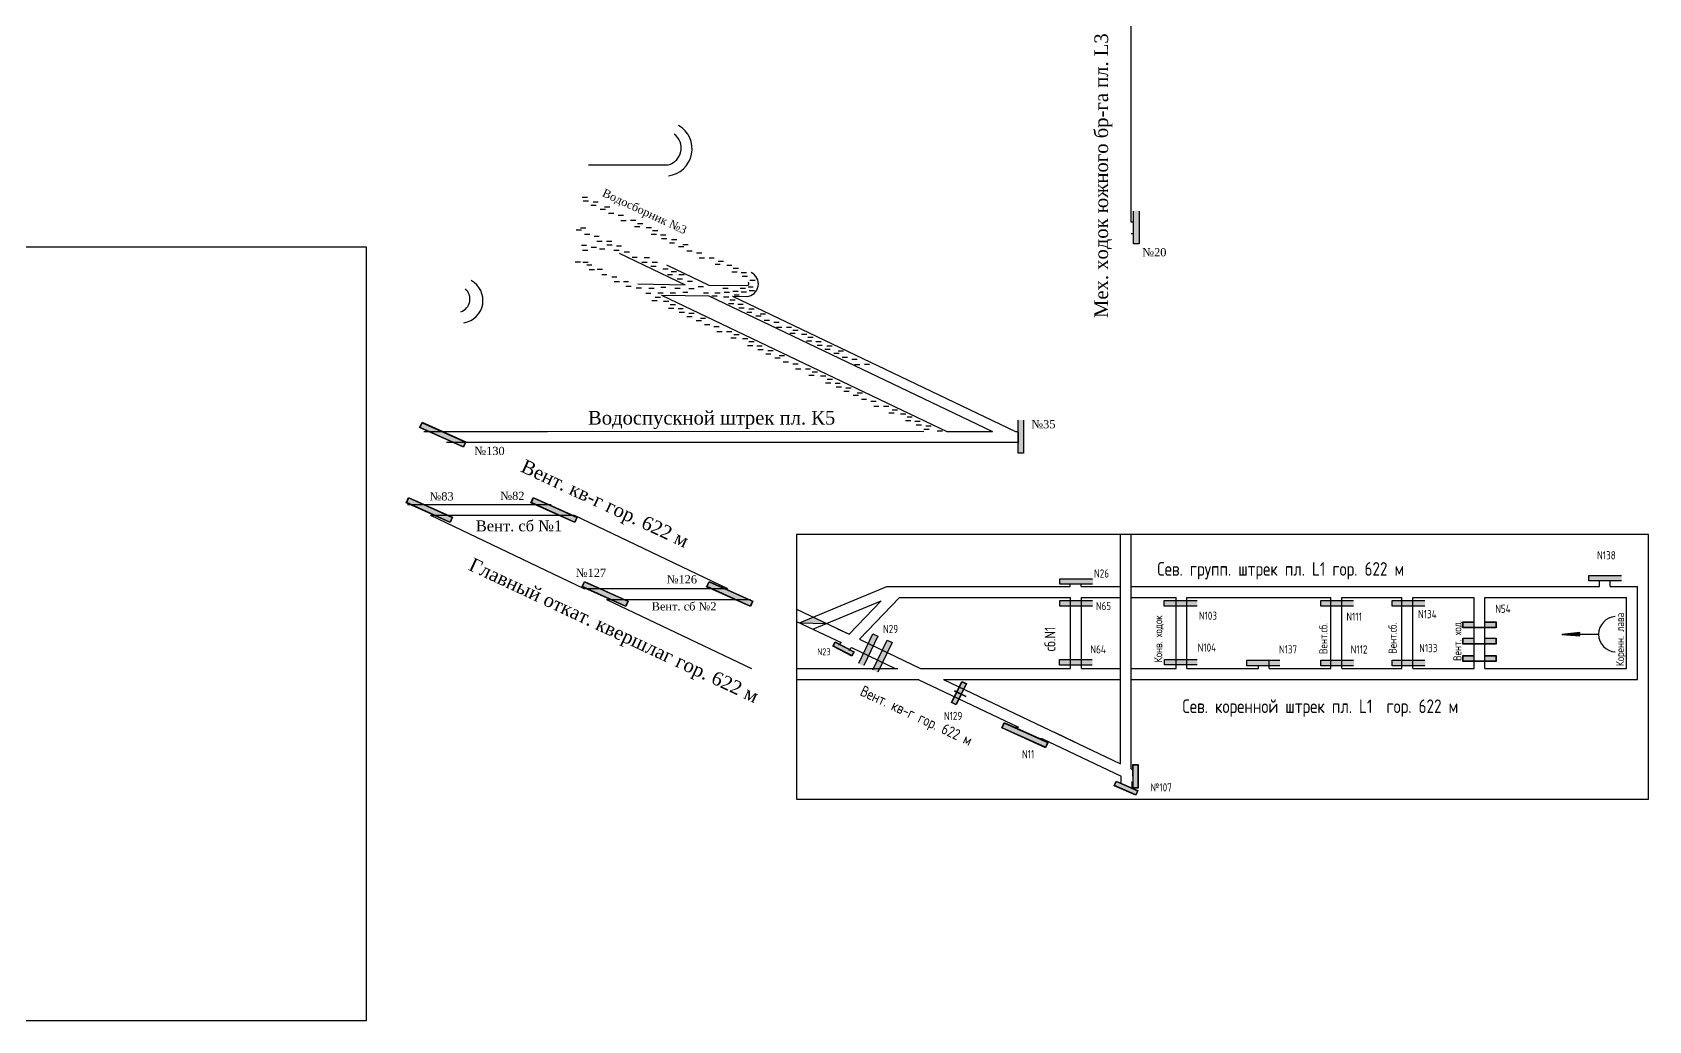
# Model space of a CAD drawing. Header units: millimetres. Extents: x -1207 to 133, y -433 to 395.
# Drawn here: x -459 to 133, y -433 to -71 of the extents above; entities that cross this region are included whole.
import ezdxf

# ---------------------------------------------------------------- set-up
doc = ezdxf.new("R2010")
doc.units = ezdxf.units.MM
for name, color, linetype in [('Двери', 7, 'Continuous'), ('Номера перемычек', 7, 'Continuous'), ('Перемычки 01', 7, 'Continuous')]:
    doc.layers.add(name, color=color, linetype=linetype)
doc.styles.add('ESKD', font='Eskdwin')
doc.styles.get("Standard").update_dxf_attribs({"font": 'TIMES.TTF', "height": 10})

msp = doc.modelspace()

# ---------------------------------------------------------------- hatches: boundary and pattern name
for color, points in [(256, [(-173.37, -284.9), (-178.34, -286.97), (-168.52, -287.22)]), (3, [(-165.25, -294.1), (-165.97, -295.48), (-159.22, -299), (-158.5, -297.62)]), (256, [(107.47, -291.77), (107.47, -290.57), (100.91, -291.21)]), (256, [(-121.64, -311.82), (-121.7, -311.95), (-119.6, -312.93), (-119.54, -312.8)]), (256, [(-120.63, -312.29), (-120.7, -312.42), (-119.22, -313.11), (-119.16, -312.98)]), (256, [(-117.47, -313.93), (-117.4, -313.8), (-119.45, -312.84), (-119.51, -312.97)])]:
    msp.add_hatch(color=color).paths.add_polyline_path(points)
h = msp.add_hatch(color=256)
h.paths.add_polyline_path([(-165.31, -293.91), (-166.16, -295.54), (-159.16, -299.19), (-158.31, -297.56)])
h.paths.add_polyline_path([(-158.5, -297.62), (-159.22, -299), (-165.97, -295.48), (-165.25, -294.1)], flags=16)
h = msp.add_hatch(color=256)
h.paths.add_polyline_path([(-117.19, -309.25), (-118.87, -308.42), (-122.69, -316.2), (-121.01, -317.03)])
h.paths.add_polyline_path([(-117.35, -309.31), (-118.81, -308.59), (-122.53, -316.14), (-121.07, -316.86)], flags=16)
at = {"layer": 'Двери'}
h = msp.add_hatch(color=256, dxfattribs=at)
h.paths.add_polyline_path([(68.74, -286.61), (64.64, -286.61), (64.64, -288.81), (68.74, -288.81), (68.74, -288.71), (64.74, -288.71), (64.74, -286.71), (68.74, -286.71)])
h.paths.add_polyline_path([(72.74, -288.71), (68.74, -288.71), (68.74, -288.81), (72.74, -288.81)])
h.paths.add_polyline_path([(76.84, -286.61), (72.74, -286.61), (72.74, -286.71), (76.74, -286.71), (76.74, -288.71), (72.74, -288.71), (72.74, -288.81), (76.84, -288.81)])
h = msp.add_hatch(color=3, dxfattribs=at)
h.paths.add_polyline_path([(64.74, -286.71), (64.74, -288.71), (68.74, -288.71), (68.74, -286.71)])
h.paths.add_polyline_path([(76.74, -288.71), (76.74, -286.71), (72.74, -286.71), (72.74, -288.71)])
h = msp.add_hatch(color=256, dxfattribs=at)
h.paths.add_polyline_path([(68.74, -292.56), (64.64, -292.56), (64.64, -294.76), (68.74, -294.76), (68.74, -294.66), (64.74, -294.66), (64.74, -292.66), (68.74, -292.66)])
h.paths.add_polyline_path([(72.74, -294.66), (68.74, -294.66), (68.74, -294.76), (72.74, -294.76)])
h.paths.add_polyline_path([(76.84, -292.56), (72.74, -292.56), (72.74, -292.66), (76.74, -292.66), (76.74, -294.66), (72.74, -294.66), (72.74, -294.76), (76.84, -294.76)])
h = msp.add_hatch(color=3, dxfattribs=at)
h.paths.add_polyline_path([(64.74, -292.66), (64.74, -294.66), (68.74, -294.66), (68.74, -292.66)])
h.paths.add_polyline_path([(76.74, -294.66), (76.74, -292.66), (72.74, -292.66), (72.74, -294.66)])
h = msp.add_hatch(color=256, dxfattribs=at)
h.paths.add_polyline_path([(68.74, -298.95), (64.64, -298.95), (64.64, -301.15), (68.74, -301.15), (68.74, -301.05), (64.74, -301.05), (64.74, -299.05), (68.74, -299.05)])
h.paths.add_polyline_path([(72.74, -301.05), (68.74, -301.05), (68.74, -301.15), (72.74, -301.15)])
h.paths.add_polyline_path([(76.84, -298.95), (72.74, -298.95), (72.74, -299.05), (76.74, -299.05), (76.74, -301.05), (72.74, -301.05), (72.74, -301.15), (76.84, -301.15)])
h = msp.add_hatch(color=3, dxfattribs=at)
h.paths.add_polyline_path([(64.74, -299.05), (64.74, -301.05), (68.74, -301.05), (68.74, -299.05)])
h.paths.add_polyline_path([(76.74, -301.05), (76.74, -299.05), (72.74, -299.05), (72.74, -301.05)])
at = {"layer": 'Перемычки 01'}
h = msp.add_hatch(color=256, dxfattribs=at)
h.paths.add_polyline_path([(-53.85, -148.28), (-53.85, -144.18), (-53.95, -144.18), (-53.95, -148.18), (-55.95, -148.18), (-55.95, -144.18), (-56.05, -144.18), (-56.05, -148.28)])
h.paths.add_polyline_path([(-53.95, -144.18), (-53.85, -144.18), (-53.85, -136.08), (-56.05, -136.08), (-56.05, -144.18), (-55.95, -144.18), (-55.95, -136.18), (-53.95, -136.18)])
h = msp.add_hatch(color=3, dxfattribs=at)
h.paths.add_polyline_path([(-55.95, -148.18), (-53.95, -148.18), (-53.95, -144.18), (-55.95, -144.18)])
h.paths.add_polyline_path([(-53.95, -140.18), (-55.95, -140.18), (-55.95, -144.18), (-53.95, -144.18)])
h.paths.add_polyline_path([(-53.95, -140.18), (-53.95, -136.18), (-55.95, -136.18), (-55.95, -140.18)])
h = msp.add_hatch(color=256, dxfattribs=at)
h.paths.add_polyline_path([(-96.19, -224.9), (-96.19, -220.8), (-96.29, -220.8), (-96.29, -224.8), (-98.29, -224.8), (-98.29, -220.8), (-98.39, -220.8), (-98.39, -224.9)])
h.paths.add_polyline_path([(-96.29, -220.8), (-96.19, -220.8), (-96.19, -212.7), (-98.39, -212.7), (-98.39, -220.8), (-98.29, -220.8), (-98.29, -212.8), (-96.29, -212.8)])
h = msp.add_hatch(color=3, dxfattribs=at)
h.paths.add_polyline_path([(-98.29, -224.8), (-96.29, -224.8), (-96.29, -220.8), (-98.29, -220.8)])
h.paths.add_polyline_path([(-96.29, -216.8), (-98.29, -216.8), (-98.29, -220.8), (-96.29, -220.8)])
h.paths.add_polyline_path([(-96.29, -216.8), (-96.29, -212.8), (-98.29, -212.8), (-98.29, -216.8)])
h = msp.add_hatch(color=256, dxfattribs=at)
h.paths.add_polyline_path([(-316.65, -213.54), (-317.54, -215.5), (-301.48, -222.71), (-300.6, -220.75)])
h.paths.add_polyline_path([(-300.77, -220.81), (-301.54, -222.54), (-317.37, -215.43), (-316.59, -213.7)], flags=16)
for points in [[(-316.59, -213.7), (-317.37, -215.43), (-301.54, -222.54), (-300.77, -220.81)], [(-321.5, -241.24), (-322.28, -242.97), (-306.45, -250.08), (-305.68, -248.35)], [(-275.84, -241.24), (-276.61, -242.97), (-260.79, -250.08), (-260.01, -248.35)], [(-257.12, -272), (-257.89, -273.73), (-242.07, -280.84), (-241.29, -279.11)], [(-211.45, -272), (-212.23, -273.73), (-196.41, -280.84), (-195.63, -279.11)], [(-122.53, -316.14), (-121.07, -316.86), (-117.35, -309.31), (-118.81, -308.59)], [(-103.3, -323.7), (-104.08, -325.43), (-88.25, -332.54), (-87.47, -330.81)], [(-56.07, -347.4), (-54.44, -347.39), (-54.47, -338.97), (-56.1, -338.98)], [(-55.21, -349.96), (-54.56, -348.47), (-62.29, -345.12), (-62.93, -346.61)]]:
    msp.add_hatch(color=3, dxfattribs=at).paths.add_polyline_path(points)
h = msp.add_hatch(color=256, dxfattribs=at)
h.paths.add_polyline_path([(-321.56, -241.08), (-322.44, -243.04), (-306.39, -250.25), (-305.51, -248.29)])
h.paths.add_polyline_path([(-305.68, -248.35), (-306.45, -250.08), (-322.28, -242.97), (-321.5, -241.24)], flags=16)
h = msp.add_hatch(color=256, dxfattribs=at)
h.paths.add_polyline_path([(-275.9, -241.08), (-276.78, -243.04), (-260.73, -250.25), (-259.85, -248.29)])
h.paths.add_polyline_path([(-260.01, -248.35), (-260.79, -250.08), (-276.61, -242.97), (-275.84, -241.24)], flags=16)
h = msp.add_hatch(color=256, dxfattribs=at)
h.paths.add_polyline_path([(-257.18, -271.83), (-258.06, -273.79), (-242, -281.01), (-241.12, -279.04)])
h.paths.add_polyline_path([(-241.29, -279.11), (-242.07, -280.84), (-257.89, -273.73), (-257.12, -272)], flags=16)
h = msp.add_hatch(color=256, dxfattribs=at)
h.paths.add_polyline_path([(-211.52, -271.83), (-212.4, -273.79), (-196.34, -281.01), (-195.46, -279.04)])
h.paths.add_polyline_path([(-195.63, -279.11), (-196.41, -280.84), (-212.23, -273.73), (-211.45, -272)], flags=16)
h = msp.add_hatch(color=256, dxfattribs=at)
h.paths.add_polyline_path([(-83.09, -272.93), (-78.99, -272.93), (-78.99, -272.83), (-82.99, -272.83), (-82.99, -270.83), (-78.99, -270.83), (-78.99, -270.73), (-83.09, -270.73)])
h.paths.add_polyline_path([(-78.99, -272.83), (-78.99, -272.93), (-70.89, -272.93), (-70.89, -270.73), (-78.99, -270.73), (-78.99, -270.83), (-70.99, -270.83), (-70.99, -272.83)])
h = msp.add_hatch(color=3, dxfattribs=at)
h.paths.add_polyline_path([(-82.99, -270.83), (-82.99, -272.83), (-78.99, -272.83), (-78.99, -270.83)])
h.paths.add_polyline_path([(-74.99, -272.83), (-74.99, -270.83), (-78.99, -270.83), (-78.99, -272.83)])
h.paths.add_polyline_path([(-74.99, -272.83), (-70.99, -272.83), (-70.99, -270.83), (-74.99, -270.83)])
h = msp.add_hatch(color=256, dxfattribs=at)
h.paths.add_polyline_path([(110.67, -271.71), (114.77, -271.71), (114.77, -271.61), (110.77, -271.61), (110.77, -269.61), (114.77, -269.61), (114.77, -269.51), (110.67, -269.51)])
h.paths.add_polyline_path([(114.77, -271.61), (114.77, -271.71), (122.87, -271.71), (122.87, -269.51), (114.77, -269.51), (114.77, -269.61), (122.77, -269.61), (122.77, -271.61)])
h = msp.add_hatch(color=2, dxfattribs=at)
h.paths.add_polyline_path([(110.77, -269.61), (110.77, -271.61), (114.77, -271.61), (114.77, -269.61)])
h.paths.add_polyline_path([(118.77, -271.61), (118.77, -269.61), (114.77, -269.61), (114.77, -271.61)])
h.paths.add_polyline_path([(118.77, -271.61), (122.77, -271.61), (122.77, -269.61), (118.77, -269.61)])
h = msp.add_hatch(color=256, dxfattribs=at)
h.paths.add_polyline_path([(-83.09, -280.94), (-78.99, -280.94), (-78.99, -280.84), (-82.99, -280.84), (-82.99, -278.84), (-78.99, -278.84), (-78.99, -278.74), (-83.09, -278.74)])
h.paths.add_polyline_path([(-78.99, -280.84), (-78.99, -280.94), (-70.89, -280.94), (-70.89, -278.74), (-78.99, -278.74), (-78.99, -278.84), (-70.99, -278.84), (-70.99, -280.84)])
h = msp.add_hatch(color=3, dxfattribs=at)
h.paths.add_polyline_path([(-82.99, -278.84), (-82.99, -280.84), (-78.99, -280.84), (-78.99, -278.84)])
h.paths.add_polyline_path([(-74.99, -280.84), (-74.99, -278.84), (-78.99, -278.84), (-78.99, -280.84)])
h.paths.add_polyline_path([(-74.99, -280.84), (-70.99, -280.84), (-70.99, -278.84), (-74.99, -278.84)])
h = msp.add_hatch(color=256, dxfattribs=at)
h.paths.add_polyline_path([(-44.84, -280.94), (-40.74, -280.94), (-40.74, -280.84), (-44.74, -280.84), (-44.74, -278.84), (-40.74, -278.84), (-40.74, -278.74), (-44.84, -278.74)])
h.paths.add_polyline_path([(-40.74, -280.84), (-40.74, -280.94), (-32.64, -280.94), (-32.64, -278.74), (-40.74, -278.74), (-40.74, -278.84), (-32.74, -278.84), (-32.74, -280.84)])
h = msp.add_hatch(color=3, dxfattribs=at)
h.paths.add_polyline_path([(-44.74, -278.84), (-44.74, -280.84), (-40.74, -280.84), (-40.74, -278.84)])
h.paths.add_polyline_path([(-36.74, -280.84), (-36.74, -278.84), (-40.74, -278.84), (-40.74, -280.84)])
h.paths.add_polyline_path([(-36.74, -280.84), (-32.74, -280.84), (-32.74, -278.84), (-36.74, -278.84)])
h = msp.add_hatch(color=256, dxfattribs=at)
h.paths.add_polyline_path([(12.5, -280.94), (16.6, -280.94), (16.6, -280.84), (12.6, -280.84), (12.6, -278.84), (16.6, -278.84), (16.6, -278.74), (12.5, -278.74)])
h.paths.add_polyline_path([(16.6, -280.84), (16.6, -280.94), (24.7, -280.94), (24.7, -278.74), (16.6, -278.74), (16.6, -278.84), (24.6, -278.84), (24.6, -280.84)])
h = msp.add_hatch(color=3, dxfattribs=at)
h.paths.add_polyline_path([(12.6, -278.84), (12.6, -280.84), (16.6, -280.84), (16.6, -278.84)])
h.paths.add_polyline_path([(20.6, -280.84), (20.6, -278.84), (16.6, -278.84), (16.6, -280.84)])
h.paths.add_polyline_path([(20.6, -280.84), (24.6, -280.84), (24.6, -278.84), (20.6, -278.84)])
h = msp.add_hatch(color=256, dxfattribs=at)
h.paths.add_polyline_path([(38.61, -280.94), (42.71, -280.94), (42.71, -280.84), (38.71, -280.84), (38.71, -278.84), (42.71, -278.84), (42.71, -278.74), (38.61, -278.74)])
h.paths.add_polyline_path([(42.71, -280.84), (42.71, -280.94), (50.81, -280.94), (50.81, -278.74), (42.71, -278.74), (42.71, -278.84), (50.71, -278.84), (50.71, -280.84)])
h = msp.add_hatch(color=3, dxfattribs=at)
h.paths.add_polyline_path([(38.71, -278.84), (38.71, -280.84), (42.71, -280.84), (42.71, -278.84)])
h.paths.add_polyline_path([(46.71, -280.84), (46.71, -278.84), (42.71, -278.84), (42.71, -280.84)])
h.paths.add_polyline_path([(46.71, -280.84), (50.71, -280.84), (50.71, -278.84), (46.71, -278.84)])
h = msp.add_hatch(color=256, dxfattribs=at)
h.paths.add_polyline_path([(-151.54, -290.84), (-153.31, -294.54), (-153.22, -294.58), (-151.5, -290.97), (-149.69, -291.83), (-151.41, -295.44), (-151.32, -295.49), (-149.56, -291.78)])
h.paths.add_polyline_path([(-153.22, -294.58), (-153.31, -294.54), (-156.79, -301.85), (-154.81, -302.8), (-151.32, -295.49), (-151.41, -295.44), (-154.85, -302.66), (-156.66, -301.8)])
h = msp.add_hatch(color=3, dxfattribs=at)
h.paths.add_polyline_path([(-149.69, -291.83), (-151.5, -290.97), (-153.22, -294.58), (-151.41, -295.44)])
h.paths.add_polyline_path([(-154.94, -298.19), (-153.13, -299.05), (-151.41, -295.44), (-153.22, -294.58)])
h.paths.add_polyline_path([(-154.94, -298.19), (-156.66, -301.8), (-154.85, -302.66), (-153.13, -299.05)])
h = msp.add_hatch(color=256, dxfattribs=at)
h.paths.add_polyline_path([(-146.34, -293.21), (-148.1, -296.91), (-148.01, -296.96), (-146.29, -293.34), (-144.48, -294.2), (-146.21, -297.82), (-146.11, -297.86), (-144.35, -294.16)])
h.paths.add_polyline_path([(-148.01, -296.96), (-148.1, -296.91), (-151.59, -304.22), (-149.6, -305.17), (-146.11, -297.86), (-146.21, -297.82), (-149.65, -305.04), (-151.45, -304.18)])
h = msp.add_hatch(color=3, dxfattribs=at)
h.paths.add_polyline_path([(-144.48, -294.2), (-146.29, -293.34), (-148.01, -296.96), (-146.21, -297.82)])
h.paths.add_polyline_path([(-149.73, -300.57), (-147.93, -301.43), (-146.21, -297.82), (-148.01, -296.96)])
h.paths.add_polyline_path([(-149.73, -300.57), (-151.45, -304.18), (-149.65, -305.04), (-147.93, -301.43)])
h = msp.add_hatch(color=256, dxfattribs=at)
h.paths.add_polyline_path([(-83.27, -302.55), (-79.17, -302.55), (-79.17, -302.45), (-83.17, -302.45), (-83.17, -300.45), (-79.17, -300.45), (-79.17, -300.35), (-83.27, -300.35)])
h.paths.add_polyline_path([(-79.17, -302.45), (-79.17, -302.55), (-71.07, -302.55), (-71.07, -300.35), (-79.17, -300.35), (-79.17, -300.45), (-71.17, -300.45), (-71.17, -302.45)])
h = msp.add_hatch(color=3, dxfattribs=at)
h.paths.add_polyline_path([(-83.17, -300.45), (-83.17, -302.45), (-79.17, -302.45), (-79.17, -300.45)])
h.paths.add_polyline_path([(-75.17, -302.45), (-75.17, -300.45), (-79.17, -300.45), (-79.17, -302.45)])
h.paths.add_polyline_path([(-75.17, -302.45), (-71.17, -302.45), (-71.17, -300.45), (-75.17, -300.45)])
h = msp.add_hatch(color=256, dxfattribs=at)
h.paths.add_polyline_path([(-44.81, -302.51), (-40.71, -302.51), (-40.71, -302.41), (-44.71, -302.41), (-44.71, -300.41), (-40.71, -300.41), (-40.71, -300.31), (-44.81, -300.31)])
h.paths.add_polyline_path([(-40.71, -302.41), (-40.71, -302.51), (-32.61, -302.51), (-32.61, -300.31), (-40.71, -300.31), (-40.71, -300.41), (-32.71, -300.41), (-32.71, -302.41)])
h = msp.add_hatch(color=3, dxfattribs=at)
h.paths.add_polyline_path([(-44.71, -300.41), (-44.71, -302.41), (-40.71, -302.41), (-40.71, -300.41)])
h.paths.add_polyline_path([(-36.71, -302.41), (-36.71, -300.41), (-40.71, -300.41), (-40.71, -302.41)])
h.paths.add_polyline_path([(-36.71, -302.41), (-32.71, -302.41), (-32.71, -300.41), (-36.71, -300.41)])
h = msp.add_hatch(color=256, dxfattribs=at)
h.paths.add_polyline_path([(-14.53, -302.79), (-10.43, -302.79), (-10.43, -302.69), (-14.43, -302.69), (-14.43, -300.69), (-10.43, -300.69), (-10.43, -300.59), (-14.53, -300.59)])
h.paths.add_polyline_path([(-10.43, -302.69), (-10.43, -302.79), (-2.33, -302.79), (-2.33, -300.59), (-10.43, -300.59), (-10.43, -300.69), (-2.43, -300.69), (-2.43, -302.69)])
h = msp.add_hatch(color=3, dxfattribs=at)
h.paths.add_polyline_path([(-14.43, -300.69), (-14.43, -302.69), (-10.43, -302.69), (-10.43, -300.69)])
h.paths.add_polyline_path([(-6.43, -302.69), (-6.43, -300.69), (-10.43, -300.69), (-10.43, -302.69)])
h.paths.add_polyline_path([(-6.43, -302.69), (-2.43, -302.69), (-2.43, -300.69), (-6.43, -300.69)])
h = msp.add_hatch(color=256, dxfattribs=at)
h.paths.add_polyline_path([(12.53, -302.79), (16.63, -302.79), (16.63, -302.69), (12.63, -302.69), (12.63, -300.69), (16.63, -300.69), (16.63, -300.59), (12.53, -300.59)])
h.paths.add_polyline_path([(16.63, -302.69), (16.63, -302.79), (24.73, -302.79), (24.73, -300.59), (16.63, -300.59), (16.63, -300.69), (24.63, -300.69), (24.63, -302.69)])
h = msp.add_hatch(color=3, dxfattribs=at)
h.paths.add_polyline_path([(12.63, -300.69), (12.63, -302.69), (16.63, -302.69), (16.63, -300.69)])
h.paths.add_polyline_path([(20.63, -302.69), (20.63, -300.69), (16.63, -300.69), (16.63, -302.69)])
h.paths.add_polyline_path([(20.63, -302.69), (24.63, -302.69), (24.63, -300.69), (20.63, -300.69)])
h = msp.add_hatch(color=256, dxfattribs=at)
h.paths.add_polyline_path([(38.65, -302.79), (42.75, -302.79), (42.75, -302.69), (38.75, -302.69), (38.75, -300.69), (42.75, -300.69), (42.75, -300.59), (38.65, -300.59)])
h.paths.add_polyline_path([(42.75, -302.69), (42.75, -302.79), (50.85, -302.79), (50.85, -300.59), (42.75, -300.59), (42.75, -300.69), (50.75, -300.69), (50.75, -302.69)])
h = msp.add_hatch(color=3, dxfattribs=at)
h.paths.add_polyline_path([(38.75, -300.69), (38.75, -302.69), (42.75, -302.69), (42.75, -300.69)])
h.paths.add_polyline_path([(46.75, -302.69), (46.75, -300.69), (42.75, -300.69), (42.75, -302.69)])
h.paths.add_polyline_path([(46.75, -302.69), (50.75, -302.69), (50.75, -300.69), (46.75, -300.69)])
h = msp.add_hatch(color=256, dxfattribs=at)
h.paths.add_polyline_path([(-103.36, -323.53), (-104.24, -325.5), (-88.19, -332.71), (-87.31, -330.75)])
h.paths.add_polyline_path([(-87.47, -330.81), (-88.25, -332.54), (-104.08, -325.43), (-103.3, -323.7)], flags=16)
h = msp.add_hatch(color=256, dxfattribs=at)
h.paths.add_polyline_path([(-54.35, -338.85), (-56.22, -338.86), (-56.19, -347.52), (-54.32, -347.52)])
h.paths.add_polyline_path([(-54.47, -338.97), (-56.1, -338.98), (-56.07, -347.4), (-54.44, -347.39)], flags=16)
h = msp.add_hatch(color=256, dxfattribs=at)
h.paths.add_polyline_path([(-62.35, -344.96), (-63.1, -346.68), (-55.14, -350.12), (-54.4, -348.4)])
h.paths.add_polyline_path([(-62.29, -345.12), (-62.93, -346.61), (-55.21, -349.96), (-54.56, -348.47)], flags=16)

# ---------------------------------------------------------------- linework, layer by layer
for p, q in [((-56.81, -71.98), (-56.81, -57.29)), ((-56.81, -140.24), (-56.81, -71.98)), ((-255.65, -119.26), (-226.51, -119.26)), ((-258, -131.14), (-256.07, -131.14)), ((-257.6, -132.49), (-255.67, -132.49)), ((-254.76, -134.04), (-252.83, -134.04)), ((-254.02, -132.83), (-252.09, -132.83)), ((-251.38, -135.46), (-249.45, -135.46)), ((-249.83, -134.65), (-247.9, -134.65)), ((-248.34, -136.94), (-246.41, -136.94)), ((-244.83, -137.69), (-242.9, -137.69)), ((-243.81, -139.58), (-241.89, -139.58)), ((-240.23, -139.51), (-238.31, -139.51)), ((-238.83, -141.89), (-236.9, -141.89)), ((-237.68, -140.75), (-235.75, -140.75)), ((-55.95, -140.24), (-56.81, -140.24)), ((-260.19, -143.11), (-258.26, -143.11)), ((-258.64, -142.3), (-256.71, -142.3)), ((-257.15, -144.59), (-255.22, -144.59)), ((-253.64, -145.34), (-251.71, -145.34)), ((-252.62, -147.23), (-250.7, -147.23)), ((-249.04, -147.16), (-247.12, -147.16)), ((-234.57, -142.23), (-232.64, -142.23)), ((-232.72, -144.7), (-230.8, -144.7)), ((-232.18, -143.35), (-230.26, -143.35)), ((-229.28, -144.9), (-227.35, -144.9)), ((-228.87, -146.25), (-226.95, -146.25)), ((-226.04, -147.8), (-224.11, -147.8)), ((-225.29, -146.59), (-223.37, -146.59)), ((-55.95, -144.51), (-56.81, -144.51)), ((-258.3, -148.65), (-256.37, -148.65)), ((-257.83, -150.47), (-255.9, -150.47)), ((-254.72, -149.39), (-252.79, -149.39)), ((-251.61, -149.99), (-249.68, -149.99)), ((-248.98, -148.58), (-247.05, -148.58)), ((-246.41, -150.47), (-244.48, -150.47)), ((-245.46, -148.91), (-243.54, -148.91)), ((-244.49, -151.6), (-220.28, -163.14)), ((-242.61, -151.08), (-240.68, -151.08)), ((-239.72, -153.12), (-237.79, -153.12)), ((-235.29, -153.21), (-233.36, -153.21)), ((-222.66, -149.22), (-220.73, -149.22)), ((-221.1, -148.41), (-219.18, -148.41)), ((-219.62, -150.7), (-217.69, -150.7)), ((-216.11, -151.45), (-214.18, -151.45)), ((-215.09, -153.34), (-213.17, -153.34)), ((-211.51, -153.27), (-209.59, -153.27)), ((-260.53, -154.83), (-258.6, -154.83)), ((-257.74, -154.95), (-255.81, -154.95)), ((-256.34, -155.89), (-254.41, -155.89)), ((-255.42, -157.57), (-253.49, -157.57)), ((-252.52, -157.42), (-250.59, -157.42)), ((-250.84, -159.4), (-248.91, -159.4)), ((-236.14, -154.91), (-234.21, -154.91)), ((-232.82, -156.35), (-230.89, -156.35)), ((-232.31, -154.91), (-230.38, -154.91)), ((-228.39, -157.29), (-226.47, -157.29)), ((-227.14, -155.87), (-211.6, -163.28)), ((-226.78, -159.42), (-224.85, -159.42)), ((-225.41, -158.31), (-223.49, -158.31)), ((-222.61, -159.42), (-220.68, -159.42)), ((-209.3, -155.64), (-207.38, -155.64)), ((-208.15, -154.49), (-206.23, -154.49)), ((-205.05, -155.98), (-203.12, -155.98)), ((-203.2, -158.44), (-201.27, -158.44)), ((-202.66, -157.09), (-200.73, -157.09)), ((-199.75, -158.64), (-197.83, -158.64)), ((-247.17, -160.32), (-245.24, -160.32)), ((-246.25, -162), (-244.32, -162)), ((-242.89, -162), (-240.96, -162)), ((-241.97, -163.68), (-240.04, -163.68)), ((-238.17, -164.34), (-236.25, -164.34)), ((-237.63, -162.87), (-220.28, -163.14)), ((-233.57, -164.4), (-231.65, -164.4)), ((-229.21, -164.1), (-227.29, -164.1)), ((-224.07, -164.4), (-222.15, -164.4)), ((-223.2, -160.95), (-221.28, -160.95)), ((-219.46, -161.88), (-217.53, -161.88)), ((-218.86, -164.52), (-216.93, -164.52)), ((-215.46, -163.84), (-213.53, -163.84)), ((-211.6, -163.28), (-197.71, -163.5)), ((-206.4, -164.48), (-204.47, -164.48)), ((-202.77, -165.53), (-200.84, -165.53)), ((-200.12, -164.42), (-198.2, -164.42)), ((-199.72, -165.77), (-197.79, -165.77)), ((-199.35, -159.99), (-197.42, -159.99)), ((-197.23, -163.93), (-195.31, -163.93)), ((-196.83, -165.28), (-194.9, -165.28)), ((-196.51, -161.55), (-194.59, -161.55)), ((-234.71, -166.31), (-232.78, -166.31)), ((-232.42, -168.89), (-230.49, -168.89)), ((-231.27, -167.75), (-229.34, -167.75)), ((-230.23, -166.13), (-228.3, -166.13)), ((-228.98, -166.99), (-211.63, -167.27)), ((-228.98, -166.99), (-124.43, -216.86)), ((-228.16, -169.23), (-226.24, -169.23)), ((-226.31, -171.7), (-224.39, -171.7)), ((-225.77, -170.35), (-223.85, -170.35)), ((-225.75, -166.07), (-223.82, -166.07)), ((-221.16, -165.94), (-219.23, -165.94)), ((-213.58, -166.14), (-211.66, -166.14)), ((-211.63, -167.27), (-107.65, -216.86)), ((-210.5, -167.28), (-208.58, -167.28)), ((-209.35, -166.13), (-207.43, -166.13)), ((-206.25, -167.62), (-204.32, -167.62)), ((-205.99, -165.83), (-204.07, -165.83)), ((-204.4, -170.08), (-202.47, -170.08)), ((-203.86, -168.73), (-201.93, -168.73)), ((-202.95, -167.41), (-197.76, -167.49)), ((-202.95, -167.41), (-99.27, -216.86)), ((-202.36, -166.88), (-200.44, -166.88)), ((-200.95, -170.28), (-199.03, -170.28)), ((-200.55, -171.63), (-198.62, -171.63)), ((-222.87, -171.9), (-220.94, -171.9)), ((-222.46, -173.25), (-220.54, -173.25)), ((-219.63, -174.8), (-217.7, -174.8)), ((-218.88, -173.59), (-216.96, -173.59)), ((-216.25, -176.22), (-214.32, -176.22)), ((-214.7, -175.41), (-212.77, -175.41)), ((-197.71, -173.19), (-195.78, -173.19)), ((-196.97, -171.97), (-195.04, -171.97)), ((-194.33, -174.6), (-192.41, -174.6)), ((-192.78, -173.79), (-190.85, -173.79)), ((-191.29, -176.09), (-189.37, -176.09)), ((-187.78, -176.83), (-185.85, -176.83)), ((-213.21, -177.7), (-211.28, -177.7)), ((-209.7, -178.45), (-207.77, -178.45)), ((-208.68, -180.34), (-206.76, -180.34)), ((-205.1, -180.27), (-203.18, -180.27)), ((-203.54, -182.56), (-201.62, -182.56)), ((-202.39, -181.41), (-200.47, -181.41)), ((-199.29, -182.9), (-197.36, -182.9)), ((-186.77, -178.72), (-184.84, -178.72)), ((-183.19, -178.65), (-181.26, -178.65)), ((-181.91, -180.9), (-179.98, -180.9)), ((-180.76, -179.75), (-178.83, -179.75)), ((-177.65, -181.24), (-175.72, -181.24)), ((-175.26, -182.35), (-173.34, -182.35)), ((-197.44, -185.36), (-195.51, -185.36)), ((-196.9, -184.01), (-194.97, -184.01)), ((-193.99, -185.57), (-192.07, -185.57)), ((-193.59, -186.92), (-191.66, -186.92)), ((-190.75, -188.47), (-188.83, -188.47)), ((-190.01, -187.25), (-188.08, -187.25)), ((-185.82, -189.08), (-183.89, -189.08)), ((-175.8, -183.7), (-173.88, -183.7)), ((-172.36, -183.9), (-170.43, -183.9)), ((-171.95, -185.25), (-170.03, -185.25)), ((-169.12, -186.8), (-167.19, -186.8)), ((-168.37, -185.59), (-166.45, -185.59)), ((-165.74, -188.22), (-163.81, -188.22)), ((-164.18, -187.41), (-162.26, -187.41)), ((-187.37, -189.89), (-185.45, -189.89)), ((-184.33, -191.37), (-182.41, -191.37)), ((-180.82, -192.11), (-178.9, -192.11)), ((-179.81, -194), (-177.88, -194)), ((-176.23, -193.94), (-174.3, -193.94)), ((-173.76, -195.1), (-171.83, -195.1)), ((-162.7, -189.71), (-160.77, -189.71)), ((-159.19, -190.45), (-157.26, -190.45)), ((-158.17, -192.34), (-156.25, -192.34)), ((-154.59, -192.27), (-152.67, -192.27)), ((-174.91, -196.24), (-172.98, -196.24)), ((-170.65, -196.58), (-168.73, -196.58)), ((-168.81, -199.05), (-166.88, -199.05)), ((-168.27, -197.7), (-166.34, -197.7)), ((-165.36, -199.25), (-163.43, -199.25)), ((-164.96, -200.6), (-163.03, -200.6)), ((-161.38, -200.94), (-159.45, -200.94)), ((-162.12, -202.15), (-160.19, -202.15)), ((-158.74, -203.57), (-156.81, -203.57)), ((-157.19, -202.76), (-155.26, -202.76)), ((-155.7, -205.05), (-153.77, -205.05)), ((-152.19, -205.8), (-150.26, -205.8)), ((-151.17, -207.69), (-149.25, -207.69)), ((-147.59, -207.62), (-145.67, -207.62)), ((-145.6, -210.11), (-143.68, -210.11)), ((-144.46, -208.97), (-142.53, -208.97)), ((-141.35, -210.45), (-139.42, -210.45)), ((-139.5, -212.92), (-137.58, -212.92)), ((-138.96, -211.57), (-137.04, -211.57)), ((-136.06, -213.12), (-134.13, -213.12)), ((-316.06, -216.86), (-270.67, -216.86)), ((-273.22, -216.82), (-132.82, -216.86)), ((-135.65, -214.47), (-133.73, -214.47)), ((-132.81, -216.02), (-130.89, -216.02)), ((-132.07, -214.81), (-130.14, -214.81)), ((-127.88, -216.63), (-125.96, -216.63)), ((-124.43, -216.86), (-107.65, -216.86)), ((-99.27, -216.86), (-98.29, -216.86)), ((-98.29, -217.21), (-98.29, -221.21)), ((-307.67, -220.86), (-98.29, -220.86)), ((-98.29, -221.21), (-98.29, -221.21)), ((-322, -243.59), (-269.3, -243.59)), ((-313.62, -247.59), (-260.91, -247.59)), ((-313.62, -247.59), (-257.42, -274.39)), ((-260.91, -247.59), (-204.71, -274.39)), ((-60.81, -338.59), (-60.81, -254.64)), ((-56.81, -340.5), (-56.81, -254.64)), ((114.67, -273.69), (114.67, -271.61)), ((118.67, -273.69), (118.67, -271.61)), ((-257.42, -274.39), (-204.71, -274.39)), ((-178.34, -286.97), (-146.33, -273.69)), ((-156.39, -293), (-141.77, -277.69)), ((-146.33, -273.69), (-92.83, -273.69)), ((-141.77, -277.69), (-79.11, -277.69)), ((-92.83, -273.69), (-79.2, -273.69)), ((-79.2, -273.69), (-79.2, -272.92)), ((-79.11, -303.69), (-79.11, -277.69)), ((-75.2, -273.69), (-75.2, -272.93)), ((-75.2, -273.69), (-60.81, -273.69)), ((-75.11, -303.69), (-75.11, -277.69)), ((-75.11, -277.69), (-71.99, -277.69)), ((-71.99, -277.69), (-60.81, -277.69)), ((-56.81, -273.69), (-6.26, -273.69)), ((-56.81, -277.69), (-40.41, -277.69)), ((-40.42, -303.69), (-40.41, -277.69)), ((-36.42, -303.69), (-36.41, -277.69)), ((-36.41, -277.69), (-6.26, -277.69)), ((-6.26, -273.69), (114.67, -273.69)), ((-6.26, -273.69), (-6.13, -273.69)), ((-6.26, -277.69), (-1.18, -277.69)), ((-6.26, -277.69), (14.58, -277.69)), ((-1.18, -277.69), (10.58, -277.69)), ((14.58, -277.69), (16.27, -277.69)), ((16.27, -303.69), (16.27, -277.69)), ((20.27, -303.69), (20.27, -277.69)), ((20.27, -277.69), (42.36, -277.69)), ((42.36, -303.69), (42.36, -277.69)), ((46.36, -303.69), (46.36, -277.69)), ((46.36, -277.69), (68.75, -277.69)), ((68.75, -303.69), (68.75, -277.69)), ((72.75, -303.69), (72.75, -277.69)), ((72.75, -277.69), (124.6, -277.69)), ((118.67, -273.69), (128.6, -273.69)), ((124.6, -303.69), (124.6, -277.69)), ((128.6, -307.69), (128.6, -273.69)), ((-249.03, -278.39), (-196.33, -278.39)), ((-249.03, -278.39), (-195.98, -303.69)), ((-179.43, -282.02), (-160.19, -291.19)), ((-173.49, -289.28), (-148.46, -278.9)), ((-160.19, -291.19), (-148.46, -278.9)), ((-179.43, -286.45), (-163.1, -294.23)), ((-178.34, -286.97), (-168.52, -287.22)), ((-164.05, -295.22), (-163.1, -294.23)), ((-160.3, -297.09), (-159.3, -296.05)), ((-159.3, -296.05), (-143.28, -303.69)), ((-156.39, -293), (-149.08, -296.49)), ((114.39, -291.21), (107.47, -291.21)), ((-149.08, -296.49), (-133.99, -303.69)), ((-6.26, -303.69), (-6.26, -300.69)), ((-179.43, -303.69), (-142.4, -303.69)), ((-179.43, -307.69), (-134.63, -307.69)), ((-134.89, -307.69), (-98.17, -325.2)), ((-133.99, -303.69), (-79.11, -303.69)), ((-125.6, -307.69), (-71.99, -307.69)), ((-125.6, -307.69), (-60.81, -338.59)), ((-75.11, -303.69), (-71.99, -303.69)), ((-71.99, -303.69), (-60.81, -303.69)), ((-71.99, -307.69), (-60.81, -307.69)), ((-56.81, -303.69), (-40.42, -303.69)), ((-56.81, -307.69), (14.58, -307.69)), ((-36.42, -303.69), (-19.73, -303.69)), ((-21.26, -303.69), (-10.26, -303.69)), ((-10.26, -303.69), (-10.26, -302.69)), ((-6.26, -303.69), (10.58, -303.69)), ((-6.26, -303.69), (14.58, -303.69)), ((14.58, -303.69), (16.27, -303.69)), ((14.58, -307.69), (41.15, -307.69)), ((20.27, -303.69), (42.36, -303.69)), ((41.15, -307.69), (128.6, -307.69)), ((46.36, -303.69), (68.75, -303.69)), ((72.75, -303.69), (84.03, -303.69)), ((83.67, -303.69), (124.6, -303.69)), ((93.41, -303.69), (93.45, -303.69)), ((-99.99, -325.2), (-98.17, -325.2)), ((-90.81, -329.32), (-89.53, -329.32)), ((-89.53, -329.32), (-60.49, -343.17)), ((-84.94, -327.08), (-77.63, -330.56)), ((-60.49, -345.9), (-60.49, -343.17)), ((-56.81, -340.5), (-56.09, -340.84)), ((-56.49, -347.63), (-56.49, -345.08)), ((-56.49, -345.08), (-56.2, -345.22))]:
    msp.add_line(p, q)
for points in [[(-336.98, -149.37), (-817.93, -149.37), (-817.93, -432.68), (-336.98, -432.68)], [(132.73, -254.64), (-179.43, -254.64), (-179.43, -351.61), (132.73, -351.61)], [(-165.31, -293.91), (-158.31, -297.56), (-159.16, -299.19), (-166.16, -295.54)], [(-165.25, -294.1), (-158.5, -297.62), (-159.22, -299), (-165.97, -295.48)], [(107.47, -290.57), (100.91, -291.21), (107.47, -291.77)], [(-117.19, -309.25), (-121.01, -317.03), (-122.69, -316.2), (-118.87, -308.42)], [(-117.35, -309.31), (-121.07, -316.86), (-122.53, -316.14), (-118.81, -308.59)]]:
    msp.add_lwpolyline(points, close=True)
for centre, radius, start, end in [((-227.62, -113.41), 9.92, 276.97442, 60.16549), ((-228.04, -113.12), 6.33, 284.03291, 53.05219), ((-198.04, -162.87), 4.62, 273.39972, 65.65956), ((-304.04, -168.38), 4.95, 288.49624, 48.77429), ((-302.57, -168.93), 8.24, 278.77684, 62.00911), ((-197.7, -162.71), 0.791, 269.09028, 39.91478), ((120.9, -291.17), 6.51, 93.5948, 266.4052)]:
    msp.add_arc(centre, radius, start, end)
at = {"layer": 'Двери'}
for p, q in [((-121.7, -311.95), (-117.46, -313.93)), ((-121.64, -311.82), (-117.4, -313.8))]:
    msp.add_line(p, q, dxfattribs=at)
for points in [[(72.74, -286.61), (76.84, -286.61), (76.84, -288.81), (64.64, -288.81), (64.64, -286.61), (68.74, -286.61)], [(72.74, -286.71), (76.74, -286.71), (76.74, -288.71), (64.74, -288.71), (64.74, -286.71), (68.74, -286.71)], [(72.74, -292.56), (76.84, -292.56), (76.84, -294.76), (64.64, -294.76), (64.64, -292.56), (68.74, -292.56)], [(72.74, -292.66), (76.74, -292.66), (76.74, -294.66), (64.74, -294.66), (64.74, -292.66), (68.74, -292.66)], [(72.74, -298.95), (76.84, -298.95), (76.84, -301.15), (64.64, -301.15), (64.64, -298.95), (68.74, -298.95)], [(72.74, -299.05), (76.74, -299.05), (76.74, -301.05), (64.74, -301.05), (64.74, -299.05), (68.74, -299.05)]]:
    msp.add_lwpolyline(points, dxfattribs=at)
at = {"layer": 'Номера перемычек', "color": 7}
msp.add_line((-164.48, -289.15), (-160.19, -291.19), dxfattribs=at)
at = {"layer": 'Перемычки 01'}
for points in [[(-53.95, -136.18), (-53.95, -148.18), (-55.95, -148.18), (-55.95, -136.18)], [(-96.29, -212.8), (-96.29, -224.8), (-98.29, -224.8), (-98.29, -212.8)], [(-70.99, -272.83), (-82.99, -272.83), (-82.99, -270.83), (-70.99, -270.83)], [(122.77, -271.61), (110.77, -271.61), (110.77, -269.61), (122.77, -269.61)], [(-70.99, -280.84), (-82.99, -280.84), (-82.99, -278.84), (-70.99, -278.84)], [(-32.74, -280.84), (-44.74, -280.84), (-44.74, -278.84), (-32.74, -278.84)], [(24.6, -280.84), (12.6, -280.84), (12.6, -278.84), (24.6, -278.84)], [(50.71, -280.84), (38.71, -280.84), (38.71, -278.84), (50.71, -278.84)], [(-156.66, -301.8), (-151.5, -290.97), (-149.69, -291.83), (-154.85, -302.66)], [(-151.45, -304.18), (-146.29, -293.34), (-144.48, -294.2), (-149.65, -305.04)], [(-71.17, -302.45), (-83.17, -302.45), (-83.17, -300.45), (-71.17, -300.45)], [(-32.71, -302.41), (-44.71, -302.41), (-44.71, -300.41), (-32.71, -300.41)], [(-2.43, -302.69), (-14.43, -302.69), (-14.43, -300.69), (-2.43, -300.69)], [(24.63, -302.69), (12.63, -302.69), (12.63, -300.69), (24.63, -300.69)], [(50.75, -302.69), (38.75, -302.69), (38.75, -300.69), (50.75, -300.69)]]:
    msp.add_lwpolyline(points, dxfattribs=at)
for points in [[(-316.65, -213.54), (-300.6, -220.75), (-301.48, -222.71), (-317.54, -215.5)], [(-316.59, -213.7), (-300.77, -220.81), (-301.54, -222.54), (-317.37, -215.43)], [(-321.56, -241.08), (-305.51, -248.29), (-306.39, -250.25), (-322.44, -243.04)], [(-321.5, -241.24), (-305.68, -248.35), (-306.45, -250.08), (-322.28, -242.97)], [(-275.9, -241.08), (-259.85, -248.29), (-260.73, -250.25), (-276.78, -243.04)], [(-275.84, -241.24), (-260.01, -248.35), (-260.79, -250.08), (-276.61, -242.97)], [(-257.18, -271.83), (-241.12, -279.04), (-242, -281.01), (-258.06, -273.79)], [(-257.12, -272), (-241.29, -279.11), (-242.07, -280.84), (-257.89, -273.73)], [(-211.52, -271.83), (-195.46, -279.04), (-196.34, -281.01), (-212.4, -273.79)], [(-211.45, -272), (-195.63, -279.11), (-196.41, -280.84), (-212.23, -273.73)], [(-103.36, -323.53), (-87.31, -330.75), (-88.19, -332.71), (-104.24, -325.5)], [(-103.3, -323.7), (-87.47, -330.81), (-88.25, -332.54), (-104.08, -325.43)], [(-54.35, -338.85), (-54.32, -347.52), (-56.19, -347.52), (-56.22, -338.86)], [(-54.47, -338.97), (-54.44, -347.39), (-56.07, -347.4), (-56.1, -338.98)], [(-62.35, -344.96), (-54.4, -348.4), (-55.14, -350.12), (-63.1, -346.68)], [(-62.29, -345.12), (-54.56, -348.47), (-55.21, -349.96), (-62.93, -346.61)]]:
    msp.add_lwpolyline(points, close=True, dxfattribs=at)

# ---------------------------------------------------------------- texts
for s, height, rotation, p in [('Мех. ходок южного бр-га пл. L3', 5, 90, (-65.33, -175.32)), ('Водосборник №3', 3, 335, (-250.91, -130.58))]:
    msp.add_text(s, height=height, rotation=rotation).set_placement(p)
for s, height, p in [('Водоспускной штрек пл. К5', 5, (-255.85, -214.38)), ('Вент. сб №1', 4, (-296.97, -253.47)), ('Вент. сб №2', 3, (-232.52, -282.44))]:
    msp.add_text(s, height=height).set_placement(p)
at = {"color": 7}
for s, p in [('Вент. кв-г гор. 622 м', (-280.88, -231.45)), ('Главный откат. квершлаг гор. 622 м', (-299.97, -267.48))]:
    msp.add_text(s, height=5, rotation=335, dxfattribs=at).set_placement(p)
at = {"style": 'ESKD'}
for s, p in [('Сев. групп. штрек пл. L1 гор. 622 м', (-47.28, -269.74)), ('Сев. коренной штрек пл. L1  гор. 622 м', (-38.07, -320.03))]:
    msp.add_text(s, height=5, dxfattribs=at).set_placement(p)
for s, height, p in [('Коренн. лава', 3, (123.74, -302.89)), ('сб.N1', 4, (-84.6, -297.43)), ('Конв. ходок', 3, (-45.45, -301.44)), ('Вент.сб.', 3, (15.05, -298.39)), ('Вент.сб.', 3, (40.43, -298.31)), ('Вент. ход.', 3, (64.12, -300.94))]:
    msp.add_text(s, height=height, rotation=90, dxfattribs=at).set_placement(p)
at = {"color": 7, "style": 'ESKD'}
msp.add_text('Вент. кв-г гор. 622 м', height=4, rotation=335, dxfattribs=at).set_placement((-156.5, -313.39))
at = {"layer": 'Номера перемычек'}
for s, p in [('№20', (-52.8, -152.76)), ('№35', (-93.43, -215.74)), ('№130', (-297.51, -225.52)), ('№83', (-313.93, -242.15)), ('№82', (-287.98, -241.98)), ('№127', (-260.33, -270.16)), ('№126', (-227.04, -272.55))]:
    msp.add_text(s, height=3, dxfattribs=at).set_placement(p)
at = {"layer": 'Номера перемычек', "style": 'ESKD'}
for s, height, p in [('N138', 3, (113.84, -263.74)), ('N26', 3, (-70.46, -270.42)), ('N65', 3, (-69.8, -282.33)), ('N103', 3, (-32.07, -285.86)), ('N111', 3, (22.01, -286.21)), ('N134', 3, (48.24, -285.31)), ('N54', 3, (76.51, -283.34)), ('N29', 3, (-147.76, -290.73)), ('N64', 3, (-71.79, -298.21)), ('N104', 3, (-32.51, -297.54)), ('N137', 3, (-2.75, -298.21)), ('N112', 3, (23.56, -298.25)), ('N133', 3, (48.65, -297.74)), ('N23', 2.5, (-171.89, -298.84)), ('N129', 3, (-125.46, -322.57)), ('N11', 3, (-96.86, -336.6)), ('№107', 3, (-49.79, -348.77))]:
    msp.add_text(s, height=height, dxfattribs=at).set_placement(p)

doc.saveas('drawing.dxf')
